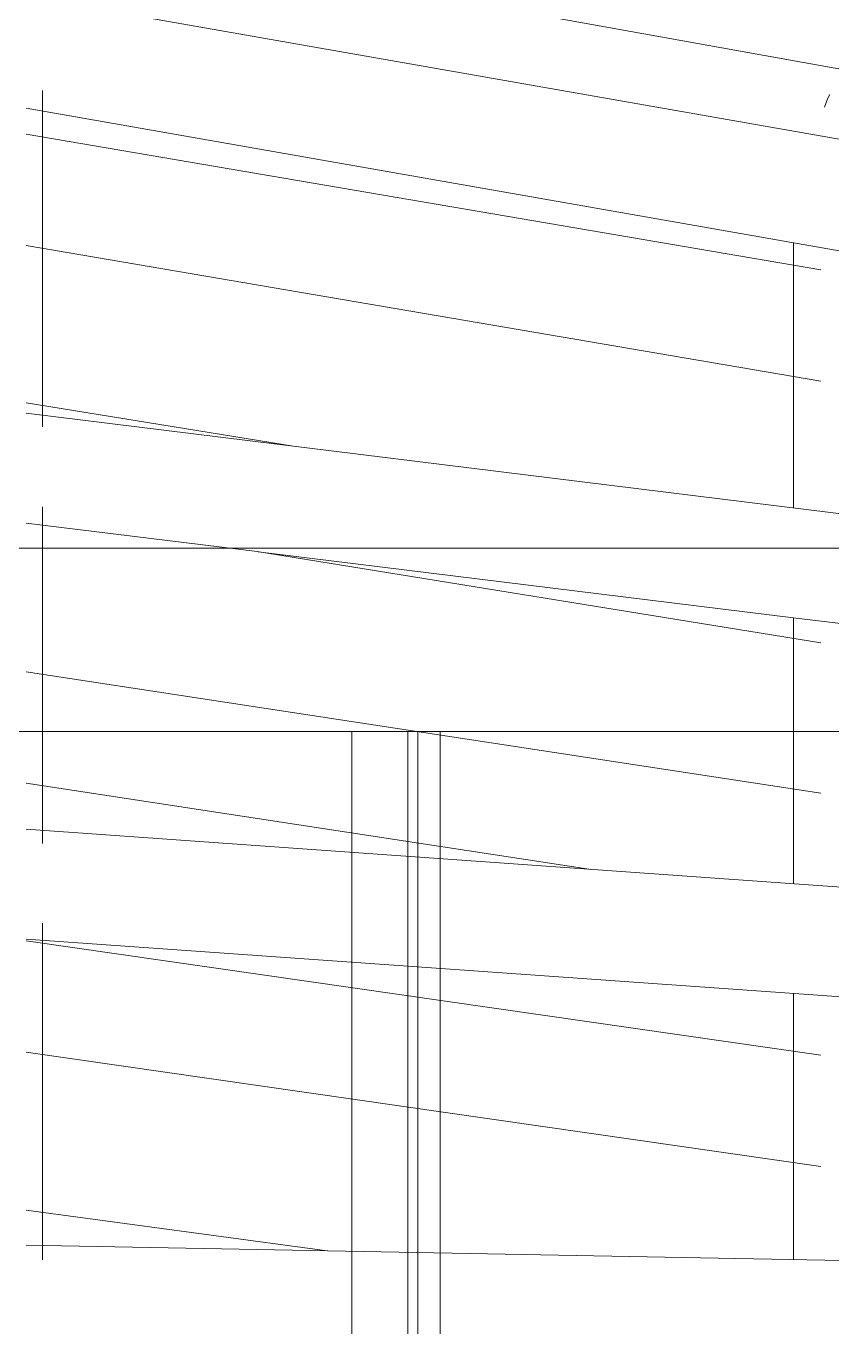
# Model space of a CAD drawing. Header units: millimetres. Extents: x 886808 to 1650903, y -1008069 to 230892.
# Drawn here: x 1049547.1 to 1049766.9, y -406944.9 to -406590.1 of the extents above; entities that cross this region are included whole.
import ezdxf

# ---------------------------------------------------------------- set-up
doc = ezdxf.new("R2010")
doc.units = ezdxf.units.MM
doc.layers.get('0').update_dxf_attribs({"lineweight": 0})
doc.layers.add('0.NETMANHNHAT-0.05', color=251, linetype='Continuous', lineweight=0)
doc.layers.add('A_Dim', color=8, linetype='Continuous', lineweight=5)

# ---------------------------------------------------------------- blocks, each defined once
blk = doc.blocks.new('A$C14C457CE')
for p, q in [((9101.96, 2879.94), (8875.8, 2920.56)), ((9389.22, 2810.23), (8875.8, 2900.47)), ((8880.19, 2783.08), (8880.19, 2874.83)), ((9093.51, 2870.23), (9094.31, 2872.52)), ((9094.31, 2872.52), (9094.96, 2873.76)), ((9389.39, 2779.75), (8875.8, 2870.02)), ((9092.5, 2825.94), (8875.8, 2862.91)), ((9092.5, 2795.53), (8875.8, 2832.5)), ((9085, 2833.25), (9085, 2760.97)), ((8875.8, 2789.6), (8949.2, 2777.73)), ((8875.8, 2786.79), (9371.71, 2725.59)), ((8880.19, 2669.48), (8880.19, 2761.27)), ((8875.8, 2756.81), (8880.19, 2756.27)), ((8880.19, 2756.27), (8938.81, 2749.05)), ((8938.81, 2749.05), (9092.5, 2724.21)), ((8939.08, 2749), (9085, 2731.01)), ((9085, 2731.01), (9085, 2658.46)), ((9085, 2731.01), (9261.51, 2709.22)), ((9092.5, 2683.17), (8875.8, 2716.26)), ((9029.89, 2662.38), (8875.8, 2685.91)), ((8875.8, 2673.33), (9285, 2644.25)), ((8880.19, 2555.9), (8880.19, 2647.71)), ((8875.8, 2643.39), (9285.11, 2614.3)), ((9092.5, 2611.7), (8875.8, 2642.87)), ((9085, 2628.52), (9085, 2555.98)), ((9092.5, 2581.39), (8875.8, 2612.56)), ((8957.9, 2558.36), (8875.8, 2569.45)), ((8875.8, 2559.89), (9389.39, 2550.29))]:
    blk.add_line(p, q)

msp = doc.modelspace()

# ---------------------------------------------------------------- linework, layer by layer
at = {"layer": '0.NETMANHNHAT-0.05', "transparency": 33554636}
for p, q in [((1050381.39, -406732.49), (1049206.39, -406732.49)), ((1050381.39, -406782.49), (1049206.39, -406782.49)), ((1049635.98, -407682.49), (1049635.98, -406782.49)), ((1049651.23, -406782.49), (1049651.23, -407682.49)), ((1049654, -407682.49), (1049654, -406782.49)), ((1049660.03, -406782.49), (1049660.03, -407682.49))]:
    msp.add_line(p, q, dxfattribs=at)

# ---------------------------------------------------------------- block references
at = {"layer": 'A_Dim', "transparency": 33554636}
msp.add_blockref('A$C14C457CE', (1040671.39, -409482.49), dxfattribs=at)

doc.saveas('drawing.dxf')
